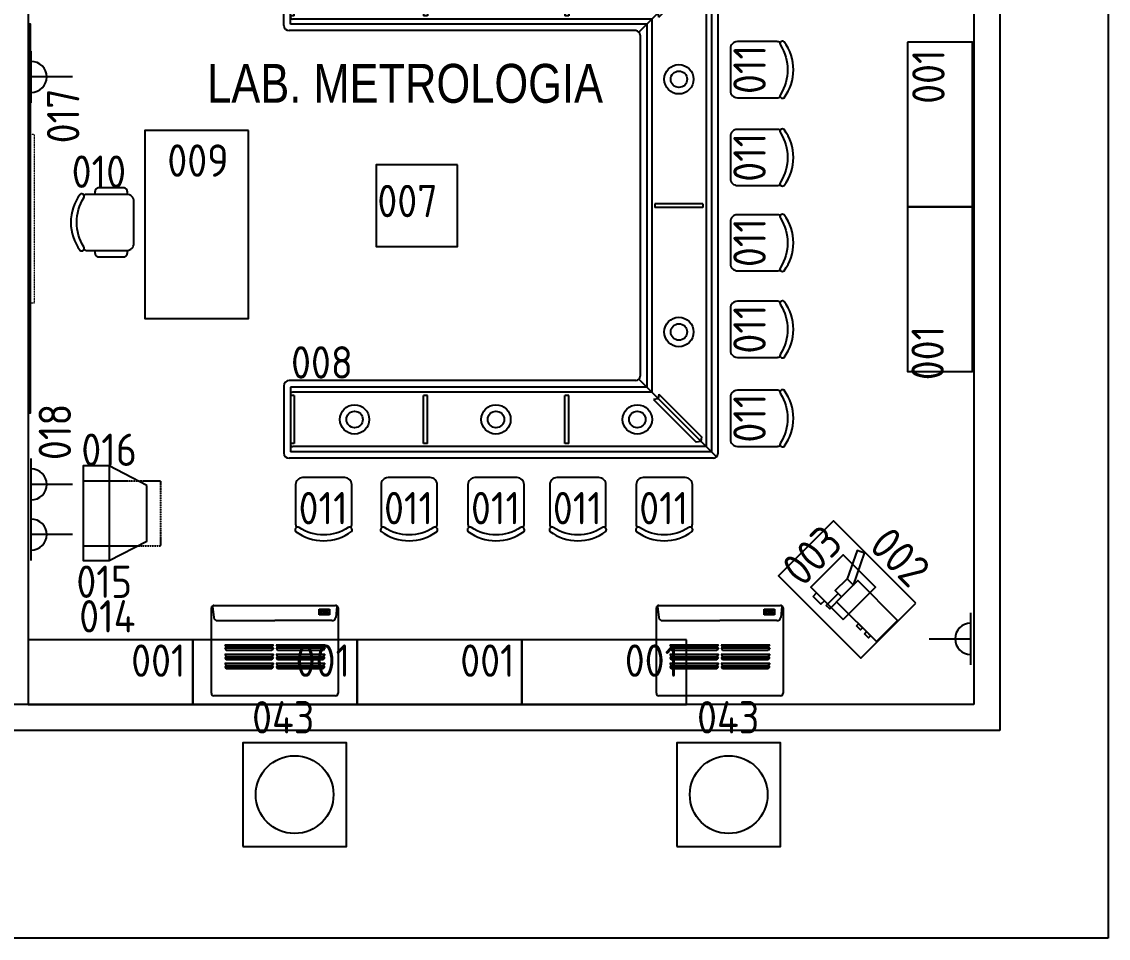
# Model space of a CAD drawing. Header units: millimetres. Extents: x 18768 to 1484868, y -11027 to 520152.
# Drawn here: x 234654 to 243040, y 135445 to 142517 of the extents above; entities that cross this region are included whole.
import ezdxf
from ezdxf.enums import TextEntityAlignment as Align

# ---------------------------------------------------------------- set-up
doc = ezdxf.new("R2010")
doc.units = ezdxf.units.MM
for name, pattern in [('DIVIDE', [2.15, 1.5, -0.2, 0.05, -0.15, 0.05, -0.2]), ('HIDDEN', [0.375, 0.25, -0.125]), ('HIDDEN2', [4.7625, 3.175, -1.5875])]:
    doc.linetypes.add(name, pattern=pattern)
for name, color, linetype in [('025', 3, 'Continuous'), ('L025-CONTORNO', 7, 'Continuous'), ('L025-IMAGIN', 1, 'DIVIDE'), ('L025-TEXTO', 7, 'Continuous'), ('L035-ARRANJO-ADQUIRIR', 102, 'Continuous'), ('L035-ARRANJO-EXISTENTE', 180, 'Continuous'), ('L035-TEXTO', 40, 'Continuous'), ('PAREDES', 7, 'Continuous')]:
    doc.layers.add(name, color=color, linetype=linetype)
doc.layers.add('L035-DEMOLIÇÃO', color=40, linetype='Continuous', plot=False)
doc.styles.add('ISO-CP--18', font='isocp.shx', dxfattribs={"width": 0.75, "height": 180})
doc.styles.add('ISO-CP--25', font='isocp.shx', dxfattribs={"height": 250})
doc.styles.get("Standard").update_dxf_attribs({"font": 'arial.ttf'})

# ---------------------------------------------------------------- blocks, each defined once
blk = doc.blocks.new('BL_SENAI_id9320260060')
at = {"layer": '025', "color": 0}
blk.add_lwpolyline([(-1269.1, -8.2), (0.9, -8.2), (0.9, 491.8), (-1269.1, 491.8)], close=True, dxfattribs=at)
at = {"layer": 'L025-TEXTO', "style": 'ISO-CP--18'}
blk.add_attdef('rmp_mt_codmaterial', (15, 15), '', height=40, dxfattribs=at)
at = {"layer": 'L025-TEXTO', "style": 'ISO-CP--18', "flags": 1}
for tag in ['rmp_mt_nomeunid', 'rmp_mt_potencia', 'rmp_mt_cod']:
    blk.add_attdef(tag, (15, 15), '', height=40, dxfattribs=at)
blk = doc.blocks.new('BL_SENAI_id9320211370')
at = {"layer": 'L035-ARRANJO-ADQUIRIR', "color": 0}
for points in [[(-189.6, 259.7, -0.290756), (189.9, 259.7, 0.829608), (216.2, 288.3, 0.333333), (-216.2, 288.3, 0.829608), (-189.9, 259.7)], [(-210, 259.2, 0.129448), (-217, 232.6), (-217, -72.1, 0.414214), (-162.9, -126.1), (162.2, -126.1, 0.414214), (216.2, -72.1), (216.2, 234.2, 0.120944), (210.1, 259.3)]]:
    blk.add_lwpolyline(points, format="xyb", dxfattribs=at)
at = {"layer": 'L025-TEXTO', "style": 'ISO-CP--25'}
blk.add_attdef('rmp_mt_codmaterial', (15, 15), '', height=40, dxfattribs=at)
at = {"layer": 'L025-TEXTO', "style": 'ISO-CP--25', "flags": 1}
for tag in ['rmp_mt_nomeunid', 'rmp_mt_potencia', 'rmp_mt_cod']:
    blk.add_attdef(tag, (15, 15), '', height=40, dxfattribs=at)
blk = doc.blocks.new('BL_SENAI_id9320211380')
at = {"layer": 'L035-ARRANJO-ADQUIRIR', "color": 0}
for points in [[(-37.9, 198.8), (-57.9, 198.8, 0.414214), (-87.9, 168.8), (-87.9, -21.2, 0.414214), (-57.9, -51.2), (-37.9, -51.2)], [(388.2, -136.6, 0.129448), (395.3, -109.9), (395.3, 194.7, 0.414214), (341.2, 248.8), (16.1, 248.8, 0.414214), (-37.9, 194.7), (-37.9, -111.6, 0.120944), (-31.8, -136.6)], [(395.3, -51.2), (415.3, -51.2, 0.414214), (445.3, -21.2), (445.3, 168.8, 0.414214), (415.3, 198.8), (395.1, 198.8)], [(367.9, -137.1, -0.290756), (-11.6, -137.1, 0.829608), (-37.9, -165.6, 0.333333), (394.5, -165.6, 0.829608), (368.2, -137.1)]]:
    blk.add_lwpolyline(points, format="xyb", dxfattribs=at)
at = {"layer": 'L025-TEXTO', "style": 'ISO-CP--25'}
blk.add_attdef('rmp_mt_codmaterial', (15, 15), '', height=40, dxfattribs=at)
at = {"layer": 'L025-TEXTO', "style": 'ISO-CP--25', "flags": 1}
for tag in ['rmp_mt_nomeunid', 'rmp_mt_potencia', 'rmp_mt_cod']:
    blk.add_attdef(tag, (15, 15), '', height=40, dxfattribs=at)
blk = doc.blocks.new('BL_SENAI_id9320220810')
at = {"layer": 'L025-CONTORNO', "color": 0}
blk.add_lwpolyline([(-688.2, 238.2), (111.8, 238.2), (111.8, 1688.2), (-688.2, 1688.2)], close=True, dxfattribs=at)
at = {"layer": 'L025-TEXTO', "style": 'ISO-CP--25'}
blk.add_attdef('rmp_mt_codmaterial', (15, 15), '', height=40, dxfattribs=at)
at = {"layer": 'L025-TEXTO', "style": 'ISO-CP--25', "flags": 1}
for tag in ['rmp_mt_nomeunid', 'rmp_mt_potencia', 'rmp_mt_cod']:
    blk.add_attdef(tag, (15, 15), '', height=40, dxfattribs=at)
blk = doc.blocks.new('BL_SENAI_id9350590340')
at = {"layer": 'L025-CONTORNO', "color": 0}
blk.add_lwpolyline([(-798.8, 63.9), (-168.8, 63.9), (-168.8, 693.9), (-798.8, 693.9)], close=True, dxfattribs=at)
at = {"layer": 'L025-TEXTO', "style": 'ISO-CP--25'}
blk.add_attdef('rmp_mt_codmaterial', (15, 15), '', height=40, dxfattribs=at)
at = {"layer": 'L025-TEXTO', "style": 'ISO-CP--25', "flags": 1}
for tag in ['rmp_mt_nomeunid', 'rmp_mt_potencia', 'rmp_mt_cod']:
    blk.add_attdef(tag, (15, 15), '', height=40, dxfattribs=at)
blk = doc.blocks.new('BL_SENAI_id9350512310')
at = {"layer": 'L035-ARRANJO-ADQUIRIR', "color": 0, "ltscale": 0.05}
for points in [[(146.3, 495.7), (-16.6, 659.7), (-324.5, 353.9), (-161.6, 189.9)], [(-25.7, 239.7), (-273.8, 489.4), (-523.5, 241.4), (-275.5, -8.4)], [(85.6, 402.9), (69.4, 419.2), (100.5, 450.1), (116.7, 433.8)], [(25.1, 342.7), (8.8, 359.1), (39.9, 390), (56.2, 373.6)], [(-134.5, 110.1), (-225.6, 201.9), (-199.4, 227.9), (-108.3, 136.2)], [(-203.6, 7.7), (-231.3, 35.5), (-170.7, 95.7), (-143.1, 67.8)]]:
    blk.add_lwpolyline(points, close=True, dxfattribs=at)
for points in [[(-290.5, 319.7), (-537, 405.4), (-556.7, 348.7), (-337.9, 272.6)], [(-199.4, 227.9), (-247.8, 179.8), (-338.9, 271.6), (-290.5, 319.7)]]:
    blk.add_lwpolyline(points, dxfattribs=at)
at = {"layer": 'L025-TEXTO', "style": 'ISO-CP--18'}
blk.add_attdef('rmp_mt_codmaterial', (15, 15), '', height=40, dxfattribs=at)
at = {"layer": 'L025-TEXTO', "style": 'ISO-CP--18', "flags": 1}
for tag in ['rmp_mt_nomeunid', 'rmp_mt_potencia', 'rmp_mt_cod']:
    blk.add_attdef(tag, (15, 15), '', height=40, dxfattribs=at)
blk = doc.blocks.new('BL_SENAI_id9320230780')
at = {"layer": 'L025-TEXTO', "color": 0}
blk.add_lwpolyline([(-341.8, 28.4), (294.6, 664.8), (-129.6, 1089), (-766, 452.6)], close=True, dxfattribs=at)
at = {"layer": 'L025-TEXTO', "style": 'ISO-CP--18'}
blk.add_attdef('rmp_mt_codmaterial', (15, 15), '', height=40, dxfattribs=at)
at = {"layer": 'L025-TEXTO', "style": 'ISO-CP--18', "flags": 1}
for tag in ['rmp_mt_nomeunid', 'rmp_mt_potencia', 'rmp_mt_cod']:
    blk.add_attdef(tag, (15, 15), '', height=40, dxfattribs=at)
blk = doc.blocks.new('BL_SENAI_id9320130030')
at = {"layer": 'L025-IMAGIN', "color": 0}
blk.add_lwpolyline([(266.7, 734.1), (-203.6, 564.4), (0, 0), (470.3, 169.7)], close=True, dxfattribs=at)
at = {"layer": 'L025-TEXTO', "style": 'ISO-CP--25'}
blk.add_attdef('rmp_mt_codmaterial', (15, 15), '', height=40, dxfattribs=at)
at = {"layer": 'L025-TEXTO', "style": 'ISO-CP--25', "flags": 1}
for tag in ['rmp_mt_nomeunid', 'rmp_mt_potencia', 'rmp_mt_cod']:
    blk.add_attdef(tag, (15, 15), '', height=40, dxfattribs=at)
blk = doc.blocks.new('BL_SENAI_id9360620050')
at = {"layer": 'L025-IMAGIN', "color": 0}
blk.add_lwpolyline([(456.3, 170.8), (456.2, 670.8), (-143.8, 670.7), (-143.7, 170.7)], close=True, dxfattribs=at)
at = {"layer": 'L025-TEXTO', "style": 'ISO-CP--18'}
blk.add_attdef('rmp_mt_codmaterial', (15, 15), '', height=40, dxfattribs=at)
at = {"layer": 'L025-TEXTO', "style": 'ISO-CP--18', "flags": 1}
for tag in ['rmp_mt_nomeunid', 'rmp_mt_potencia', 'rmp_mt_cod']:
    blk.add_attdef(tag, (15, 15), '', height=40, dxfattribs=at)
blk = doc.blocks.new('BL_SENAI_id9360630070')
at = {"layer": 'L035-ARRANJO-ADQUIRIR', "color": 0}
blk.add_lwpolyline([(214.6, 993.8), (14.6, 993.8), (14.6, 263.8), (214.6, 263.8)], dxfattribs=at)
blk.add_lwpolyline([(504.6, 843.8), (214.6, 993.8), (214.6, 263.8), (504.6, 413.8)], close=True, dxfattribs=at)
at = {"layer": 'L025-TEXTO', "style": 'ISO-CP--25'}
blk.add_attdef('rmp_mt_codmaterial', (15, 15), '', height=40, dxfattribs=at)
at = {"layer": 'L025-TEXTO', "style": 'ISO-CP--25', "flags": 1}
for tag in ['rmp_mt_nomeunid', 'rmp_mt_potencia', 'rmp_mt_cod']:
    blk.add_attdef(tag, (15, 15), '', height=40, dxfattribs=at)
blk = doc.blocks.new('BL_SENAI_id9300159197')
at = {"layer": 'L025-CONTORNO', "color": 0, "linetype": 'HIDDEN', "lineweight": 9}
blk.add_lwpolyline([(-650, -50), (650, -50), (650, 0), (-650, 0)], close=True, dxfattribs=at)
at = {"layer": 'L025-TEXTO', "lineweight": 9, "style": 'ISO-CP--25'}
blk.add_attdef('rmp_mt_codmaterial', (15, 15), '', height=40, dxfattribs=at)
at = {"layer": 'L025-TEXTO', "lineweight": 9, "style": 'ISO-CP--25', "flags": 1}
for tag in ['rmp_mt_nomeunid', 'rmp_mt_potencia', 'rmp_mt_cod']:
    blk.add_attdef(tag, (15, 15), '', height=40, dxfattribs=at)
blk = doc.blocks.new('BL_SENAI_id9320290690')
at = {"layer": 'L025-CONTORNO', "color": 0}
blk.add_lwpolyline([(-3130.9, 134.4), (-130.9, 134.4), (-130.9, 152.4), (-3130.9, 152.4)], close=True, dxfattribs=at)
at = {"layer": 'L025-TEXTO', "style": 'ISO-CP--25'}
blk.add_attdef('rmp_mt_codmaterial', (15, 15), '', height=40, dxfattribs=at)
at = {"layer": 'L025-TEXTO', "style": 'ISO-CP--25', "flags": 1}
for tag in ['rmp_mt_nomeunid', 'rmp_mt_potencia', 'rmp_mt_cod']:
    blk.add_attdef(tag, (15, 15), '', height=40, dxfattribs=at)
blk = doc.blocks.new('BL_SENAI_id9320222280')
at = {"layer": 'L035-ARRANJO-ADQUIRIR', "color": 0, "linetype": 'ByBlock', "lineweight": -2}
for p, q in [((3275.8, 3300), (0, 3300)), ((2698.6, 2688.6), (3298.9, 3288.3)), ((-40, 2740), (-40, 3260)), ((3310, 3265.3), (3310, -565.3)), ((2675.9, 2700), (0, 2700)), ((2710, 2665.3), (2710, 34.7)), ((2698.6, 11.4), (3298.9, -588.3)), ((-40, -40), (-40, -560)), ((2675.9, 0), (0, 0)), ((3275.8, -600), (0, -600))]:
    blk.add_line(p, q, dxfattribs=at)
at = {"layer": 'L035-ARRANJO-ADQUIRIR', "color": 0, "linetype": 'ByBlock', "lineweight": -2, "ltscale": 2}
for p, q in [((3260.6, 3250), (10, 3250)), ((10, 2750), (10, 3250)), ((3220.5, 3210), (30, 3210)), ((3220, 3209.5), (3220, -509.5)), ((3260, 3249.4), (3260, -549.4)), ((40, 3185), (10, 3185)), ((40, 2815), (40, 3185)), ((1038.2, 3185), (1038.2, 2815)), ((1068.2, 3185), (1038.2, 3185)), ((1068.2, 3185), (1068.2, 2815)), ((2129.2, 3185), (2129.2, 2815)), ((2159.2, 3185), (2129.2, 3185)), ((2159.2, 3185), (2159.2, 2815)), ((2811.3, 2846.2), (3141.6, 3175.5)), ((2853.7, 2803.7), (3184, 3133)), ((3179.1, 3170.5), (3141.6, 3175.5)), ((3184, 3133), (3179.1, 3170.5)), ((40, 2815), (10, 2815)), ((2800.1, 2790), (30, 2790)), ((1068.2, 2815), (1038.2, 2815)), ((2159.2, 2815), (2129.2, 2815)), ((2800, 2789.9), (2800, -89.9)), ((2848.8, 2841.2), (2811.3, 2846.2)), ((2853.7, 2803.7), (2848.8, 2841.2)), ((2760.1, 2750), (10, 2750)), ((2760, 2749.9), (2760, -49.9)), ((3193.5, 1365), (2823.5, 1365)), ((2823.5, 1365), (2823.5, 1335)), ((3193.5, 1365), (3193.5, 1335)), ((3193.5, 1335), (2823.5, 1335)), ((2760.1, -50), (10, -50)), ((10, -50), (10, -550)), ((40, -115), (10, -115)), ((2800.1, -90), (30, -90)), ((40, -115), (40, -485)), ((1038.2, -485), (1038.2, -115)), ((1068.2, -115), (1038.2, -115)), ((1068.2, -485), (1068.2, -115)), ((2129.2, -485), (2129.2, -115)), ((2159.2, -115), (2129.2, -115)), ((2159.2, -485), (2159.2, -115)), ((2848.8, -141.2), (2811.3, -146.2)), ((2811.3, -146.2), (3141.6, -475.5)), ((2853.7, -103.7), (2848.8, -141.2)), ((2853.7, -103.7), (3184, -433)), ((40, -485), (10, -485)), ((1068.2, -485), (1038.2, -485)), ((2159.2, -485), (2129.2, -485)), ((3179.1, -470.5), (3141.6, -475.5)), ((3184, -433), (3179.1, -470.5)), ((3260.6, -550), (10, -550)), ((3220.5, -510), (30, -510))]:
    blk.add_line(p, q, dxfattribs=at)
for centre, radius in [((505.5, 3000), 113.5), ((1596.5, 3000), 113.5), ((2687.5, 3000), 113.5), ((505.5, 3000), 63.5), ((1596.5, 3000), 63.5), ((2687.5, 3000), 63.5), ((3008.5, 2325), 113.5), ((3008.5, 2325), 63.5), ((3008.5, 375), 113.5), ((3008.5, 375), 63.5), ((505.5, -300), 113.5), ((505.5, -300), 63.5), ((1596.5, -300), 113.5), ((1596.5, -300), 63.5), ((2687.5, -300), 113.5), ((2687.5, -300), 63.5)]:
    blk.add_circle(centre, radius, dxfattribs=at)
at = {"layer": 'L035-ARRANJO-ADQUIRIR', "color": 0, "linetype": 'ByBlock', "lineweight": -2}
for centre, start, end in [((0, 3260), 90, 180), ((3270.3, 3260.4), 7, 82.05659), ((0, 2740), 180, 270), ((2670.3, 2660.4), 7, 82), ((0, -40), 90, 180), ((2670.3, 39.6), 278, 353), ((0, -560), 180, 270), ((3270.3, -560.4), 277.94341, 353)]:
    blk.add_arc(centre, 40, start, end, dxfattribs=at)
at = {"layer": 'L035-ARRANJO-ADQUIRIR', "color": 0, "linetype": 'ByBlock', "lineweight": -2, "ltscale": 2}
for centre, start, end in [((30, 3190), 90, 180), ((30, 2810), 180, 270), ((30, -110), 90, 180), ((30, -490), 180, 270)]:
    blk.add_arc(centre, 20, start, end, dxfattribs=at)
at = {"layer": 'L025-TEXTO', "linetype": 'ByBlock', "lineweight": -2, "style": 'ISO-CP--25'}
blk.add_attdef('rmp_mt_codmaterial', (15, 15), '', height=40, dxfattribs=at)
at = {"layer": 'L025-TEXTO', "linetype": 'ByBlock', "lineweight": -2, "style": 'ISO-CP--25', "flags": 1}
for tag in ['rmp_mt_nomeunid', 'rmp_mt_potencia', 'rmp_mt_cod']:
    blk.add_attdef(tag, (15, 15), '', height=40, dxfattribs=at)
blk = doc.blocks.new('BL_SENAI_id9315160120')
at = {"color": 0}
for p, q in [((93.4, 568.9), (104.8, 588.2)), ((104.8, 588.2), (457.2, 588.2)), ((468.7, 568.9), (457.2, 588.2)), ((489.3, 568.9), (500.8, 588.2)), ((500.8, 588.2), (853.2, 588.2)), ((864.6, 568.9), (853.2, 588.2)), ((468.7, 568.9), (93.4, 568.9)), ((93.4, 544.4), (104.8, 563.8)), ((468.7, 544.4), (93.4, 544.4)), ((93.4, 498.4), (104.8, 517.7)), ((104.8, 563.8), (457.2, 563.8)), ((104.8, 517.7), (457.2, 517.7)), ((468.7, 544.4), (457.2, 563.8)), ((468.7, 498.4), (457.2, 517.7)), ((864.6, 568.9), (489.3, 568.9)), ((489.3, 544.4), (500.8, 563.8)), ((864.6, 544.4), (489.3, 544.4)), ((489.3, 498.4), (500.8, 517.7)), ((500.8, 563.8), (853.2, 563.8)), ((500.8, 517.7), (853.2, 517.7)), ((864.6, 544.4), (853.2, 563.8)), ((864.6, 498.4), (853.2, 517.7)), ((468.7, 498.4), (93.4, 498.4)), ((93.4, 473.9), (104.8, 493.3)), ((468.7, 473.9), (93.4, 473.9)), ((93.4, 425.6), (104.8, 444.9)), ((468.7, 425.6), (93.4, 425.6)), ((93.4, 401.1), (104.8, 420.4)), ((104.8, 493.3), (457.2, 493.3)), ((104.8, 444.9), (457.2, 444.9)), ((104.8, 420.4), (457.2, 420.4)), ((468.7, 473.9), (457.2, 493.3)), ((468.7, 425.6), (457.2, 444.9)), ((468.7, 401.1), (457.2, 420.4)), ((864.6, 498.4), (489.3, 498.4)), ((489.3, 473.9), (500.8, 493.3)), ((864.6, 473.9), (489.3, 473.9)), ((489.3, 425.6), (500.8, 444.9)), ((864.6, 425.6), (489.3, 425.6)), ((489.3, 401.1), (500.8, 420.4)), ((500.8, 493.3), (853.2, 493.3)), ((500.8, 444.9), (853.2, 444.9)), ((500.8, 420.4), (853.2, 420.4)), ((864.6, 473.9), (853.2, 493.3)), ((864.6, 425.6), (853.2, 444.9)), ((864.6, 401.1), (853.2, 420.4)), ((468.7, 401.1), (93.4, 401.1)), ((864.6, 401.1), (489.3, 401.1)), ((-0.4, 105.6), (8, 190.4)), ((37.5, 214.7), (479, 214.7)), ((56, 125.6), (56, 170.3)), ((56, 170.3), (136, 170.3)), ((136, 170.3), (136, 125.6)), ((920.6, 214.7), (479, 214.7)), ((958.5, 105.6), (950, 190.4)), ((136, 125.6), (56, 125.6))]:
    blk.add_line(p, q, dxfattribs=at)
for centre, radius in [((77.5, 148.3), 17.7), ((77.5, 148.3), 5.72), ((114.9, 148.3), 15.8), ((114.9, 148.3), 3.81)]:
    blk.add_circle(centre, radius, dxfattribs=at)
for centre, start, end in [((37.5, 184.7), 90, 169.03231), ((920.6, 184.7), 10.96769, 90)]:
    blk.add_arc(centre, 30, start, end, dxfattribs=at)
at = {"layer": 'L025-CONTORNO', "color": 0}
for p, q in [((-10, 117.5), (-10, 775.4)), ((10, 795.4), (948, 795.4)), ((968, 775.4), (968, 117.5)), ((948, 97.5), (10, 97.5))]:
    blk.add_line(p, q, dxfattribs=at)
for centre, start, end in [((10, 775.4), 90, 180), ((948, 775.4), 0, 90), ((10, 117.5), 180, 270), ((948, 117.5), 270, 0)]:
    blk.add_arc(centre, 20, start, end, dxfattribs=at)
at = {"layer": 'L025-TEXTO', "linetype": 'HIDDEN2', "style": 'ISO-CP--25'}
blk.add_attdef('rmp_mt_codmaterial', (15, 15), '', height=40, dxfattribs=at)
at = {"layer": 'L025-TEXTO', "linetype": 'HIDDEN2', "style": 'ISO-CP--25', "flags": 1}
for tag in ['rmp_mt_nomeunid', 'rmp_mt_potencia', 'rmp_mt_cod']:
    blk.add_attdef(tag, (15, 15), '', height=40, dxfattribs=at)

msp = doc.modelspace()

# ---------------------------------------------------------------- linework, layer by layer
at = {"layer": 'L035-ARRANJO-ADQUIRIR', "color": 100}
for p, q in [((234726.557, 141891.419), (234726.557, 142291.419)), ((235046.557, 142091.419), (234726.557, 142091.419)), ((234726.557, 138747.255), (234726.557, 139147.255)), ((235046.557, 138947.255), (234726.557, 138947.255)), ((234726.557, 138360.08), (234726.557, 138760.08)), ((235046.557, 138560.08), (234726.557, 138560.08)), ((241976.915, 137955.319), (241976.915, 137555.319)), ((241656.915, 137755.319), (241976.915, 137755.319))]:
    msp.add_line(p, q, dxfattribs=at)
at = {"layer": 'L035-ARRANJO-ADQUIRIR'}
for points in [[(236359.718, 136153.534), (237159.718, 136153.534), (237159.718, 136953.534), (236359.718, 136953.534)], [(239710.073, 136153.534), (240510.073, 136153.534), (240510.073, 136953.534), (239710.073, 136953.534)]]:
    msp.add_lwpolyline(points, close=True, dxfattribs=at)
for centre in [(236759.718, 136553.534), (240110.073, 136553.534)]:
    msp.add_circle(centre, 300, dxfattribs=at)
at = {"layer": 'L035-ARRANJO-ADQUIRIR', "color": 100}
for centre, start, end in [((234726.557, 142091.419), 270, 90), ((234726.557, 138947.255), 270, 90), ((234726.557, 138560.08), 270, 90), ((241976.915, 137755.319), 90, 270)]:
    msp.add_arc(centre, 120, start, end, dxfattribs=at)
at = {"layer": 'L035-DEMOLIÇÃO', "linetype": 'ByBlock', "lineweight": -2}
msp.add_lwpolyline([(243039.686, 135444.965), (151141.405, 135444.965), (151141.405, 172973.559), (243039.686, 172973.559)], close=True, dxfattribs=at)
at = {"layer": 'PAREDES'}
for p, q in [((242003.279, 146848.486), (242003.279, 137248.486)), ((242003.279, 146848.486), (242003.279, 137248.486)), ((242003.279, 146848.486), (242003.279, 137248.486)), ((242203.279, 146848.486), (242203.279, 137048.486)), ((242203.279, 146848.486), (242203.279, 137048.486)), ((242203.279, 146848.486), (242203.279, 137048.486)), ((234703.279, 145873.484), (234703.279, 137248.486)), ((242003.279, 137248.486), (227203.279, 137248.486)), ((242003.279, 137248.486), (227203.279, 137248.486)), ((242203.279, 137048.486), (227203.279, 137048.486)), ((242203.279, 137048.486), (227203.279, 137048.486)), ((242203.279, 137048.486), (227203.279, 137048.486))]:
    msp.add_line(p, q, dxfattribs=at)

# ---------------------------------------------------------------- block references
at = {"layer": 'L035-ARRANJO-ADQUIRIR', "linetype": 'ByBlock', "lineweight": -2}
ref = msp.add_blockref('BL_SENAI_id9320222280', (236717.27, 139748.486), dxfattribs=at)
ref.add_attrib('rmp_mt_codmaterial', '008', (236732.27, 139763.486), dxfattribs={"layer": 'L025-TEXTO', "linetype": 'ByBlock', "lineweight": -2, "height": 250, "style": 'ISO-CP--25'})
at = {"layer": 'L035-ARRANJO-ADQUIRIR'}
ref = msp.add_blockref('BL_SENAI_id9320290690', (234568.89, 139367.552), dxfattribs=dict(at, rotation=270))
ref.add_attrib('rmp_mt_codmaterial', '018', dxfattribs={"layer": 'L025-TEXTO', "height": 250, "rotation": 90, "style": 'ISO-CP--25'}).set_placement((234908.992, 139352.552), align=Align.MIDDLE)
ref = msp.add_blockref('BL_SENAI_id9320211370', (240249.09, 142146.897), dxfattribs=dict(at, rotation=270))
ref.add_attrib('rmp_mt_codmaterial', '011', dxfattribs={"layer": 'L025-TEXTO', "height": 250, "rotation": 90, "style": 'ISO-CP--25'}).set_placement((240271.141, 142148.86), align=Align.MIDDLE)
ref = msp.add_blockref('BL_SENAI_id9320260060', (241498.93, 141089.367), dxfattribs=dict(at, rotation=270))
ref.add_attrib('rmp_mt_codmaterial', '001', dxfattribs={"layer": 'L025-TEXTO', "height": 250, "rotation": 90, "style": 'ISO-CP--18'}).set_placement((241651.927, 142093.334), align=Align.MIDDLE)
ref = msp.add_blockref('BL_SENAI_id9300159197', (234703.279, 140998.486), dxfattribs=dict(at, rotation=90))
ref.add_attrib('rmp_mt_codmaterial', '017', dxfattribs={"layer": 'L025-TEXTO', "lineweight": 9, "height": 250, "rotation": 90, "style": 'ISO-CP--25'}).set_placement((234973.545, 141790.783), align=Align.MIDDLE)
ref = msp.add_blockref('BL_SENAI_id9320220810', (235715.104, 141916.181), dxfattribs=dict(at, rotation=180))
ref.add_attrib('rmp_mt_codmaterial', '009', dxfattribs={"layer": 'L025-TEXTO', "height": 250, "style": 'ISO-CP--25'}).set_placement((236014.059, 141321.003), align=Align.CENTER)
ref = msp.add_blockref('BL_SENAI_id9320211370', (240249.09, 141469.746), dxfattribs=dict(at, rotation=270))
ref.add_attrib('rmp_mt_codmaterial', '011', dxfattribs={"layer": 'L025-TEXTO', "height": 250, "rotation": 90, "style": 'ISO-CP--25'}).set_placement((240271.141, 141471.709), align=Align.MIDDLE)
ref = msp.add_blockref('BL_SENAI_id9320211380', (235270.407, 141147.514), dxfattribs=dict(at, rotation=270))
ref.add_attrib('rmp_mt_codmaterial', '010', dxfattribs={"layer": 'L025-TEXTO', "height": 250, "style": 'ISO-CP--25'}).set_placement((235249.184, 141235.449), align=Align.CENTER)
ref = msp.add_blockref('BL_SENAI_id9350590340', (237219.501, 141477.356), dxfattribs=dict(at, rotation=180))
ref.add_attrib('rmp_mt_codmaterial', '007', dxfattribs={"layer": 'L025-TEXTO', "height": 250, "style": 'ISO-CP--25'}).set_placement((237630.964, 141133.809), align=Align.MIDDLE)
ref = msp.add_blockref('BL_SENAI_id9320260060', (241498.93, 139819.367), dxfattribs=dict(at, rotation=270))
ref.add_attrib('rmp_mt_codmaterial', '001', dxfattribs={"layer": 'L025-TEXTO', "height": 250, "rotation": 90, "style": 'ISO-CP--18'}).set_placement((241645.586, 139960.844), align=Align.MIDDLE)
ref = msp.add_blockref('BL_SENAI_id9320211370', (240249.09, 140811.404), dxfattribs=dict(at, rotation=270))
ref.add_attrib('rmp_mt_codmaterial', '011', dxfattribs={"layer": 'L025-TEXTO', "height": 250, "rotation": 90, "style": 'ISO-CP--25'}).set_placement((240271.141, 140813.367), align=Align.MIDDLE)
ref = msp.add_blockref('BL_SENAI_id9320211370', (240249.09, 140143.657), dxfattribs=dict(at, rotation=270))
ref.add_attrib('rmp_mt_codmaterial', '011', dxfattribs={"layer": 'L025-TEXTO', "height": 250, "rotation": 90, "style": 'ISO-CP--25'}).set_placement((240271.141, 140145.62), align=Align.MIDDLE)
ref = msp.add_blockref('BL_SENAI_id9320211370', (240249.09, 139457.101), dxfattribs=dict(at, rotation=270))
ref.add_attrib('rmp_mt_codmaterial', '011', dxfattribs={"layer": 'L025-TEXTO', "height": 250, "rotation": 90, "style": 'ISO-CP--25'}).set_placement((240271.141, 139459.064), align=Align.MIDDLE)
ref = msp.add_blockref('BL_SENAI_id9320130030', (235128.232, 138972.312), dxfattribs=dict(at, rotation=250.1639178416137))
ref.add_attrib('rmp_mt_codmaterial', '016', dxfattribs={"layer": 'L025-TEXTO', "height": 250, "style": 'ISO-CP--25'}).set_placement((235328.232, 139089.676), align=Align.CENTER)
ref = msp.add_blockref('BL_SENAI_id9360630070', (235113.659, 138095.83), dxfattribs=at)
ref.add_attrib('rmp_mt_codmaterial', '014', dxfattribs={"layer": 'L025-TEXTO', "height": 250, "style": 'ISO-CP--25'}).set_placement((235314.561, 137804.545), align=Align.CENTER)
ref = msp.add_blockref('BL_SENAI_id9360620050', (235271.941, 138301.562), dxfattribs=at)
ref.add_attrib('rmp_mt_codmaterial', '015', dxfattribs={"layer": 'L025-TEXTO', "height": 250, "style": 'ISO-CP--18'}).set_placement((235290.398, 138071.362), align=Align.CENTER)
ref = msp.add_blockref('BL_SENAI_id9320211370', (236983.893, 138873.18), dxfattribs=dict(at, rotation=180))
ref.add_attrib('rmp_mt_codmaterial', '011', dxfattribs={"layer": 'L025-TEXTO', "height": 250, "style": 'ISO-CP--25'}).set_placement((236980.177, 138638.946), align=Align.CENTER)
ref = msp.add_blockref('BL_SENAI_id9320211370', (237643.097, 138873.18), dxfattribs=dict(at, rotation=180))
ref.add_attrib('rmp_mt_codmaterial', '011', dxfattribs={"layer": 'L025-TEXTO', "height": 250, "style": 'ISO-CP--25'}).set_placement((237639.381, 138638.946), align=Align.CENTER)
ref = msp.add_blockref('BL_SENAI_id9320211370', (238314.143, 138873.18), dxfattribs=dict(at, rotation=180))
ref.add_attrib('rmp_mt_codmaterial', '011', dxfattribs={"layer": 'L025-TEXTO', "height": 250, "style": 'ISO-CP--25'}).set_placement((238310.427, 138638.946), align=Align.CENTER)
ref = msp.add_blockref('BL_SENAI_id9320211370', (238945.928, 138873.18), dxfattribs=dict(at, rotation=180))
ref.add_attrib('rmp_mt_codmaterial', '011', dxfattribs={"layer": 'L025-TEXTO', "height": 250, "style": 'ISO-CP--25'}).set_placement((238942.212, 138638.946), align=Align.CENTER)
ref = msp.add_blockref('BL_SENAI_id9320211370', (239612.558, 138873.18), dxfattribs=dict(at, rotation=180))
ref.add_attrib('rmp_mt_codmaterial', '011', dxfattribs={"layer": 'L025-TEXTO', "height": 250, "style": 'ISO-CP--25'}).set_placement((239608.842, 138638.946), align=Align.CENTER)
ref = msp.add_blockref('BL_SENAI_id9320230780', (241583.536, 138371.763), dxfattribs=dict(at, rotation=90.00000000002257))
ref.add_attrib('rmp_mt_codmaterial', '002', dxfattribs={"layer": 'L025-TEXTO', "height": 250, "rotation": 315, "style": 'ISO-CP--18'}).set_placement((241344.42, 138298.606), align=Align.CENTER)
ref = msp.add_blockref('BL_SENAI_id9315160120', (237085.694, 138111.143), dxfattribs=dict(at, rotation=180))
ref.add_attrib('rmp_mt_codmaterial', '043', dxfattribs={"layer": 'L025-TEXTO', "linetype": 'HIDDEN2', "height": 250, "style": 'ISO-CP--25'}).set_placement((236671.84, 137150.417), align=Align.MIDDLE)
ref = msp.add_blockref('BL_SENAI_id9315160120', (240520.03, 138111.143), dxfattribs=dict(at, rotation=180))
ref.add_attrib('rmp_mt_codmaterial', '043', dxfattribs={"layer": 'L025-TEXTO', "linetype": 'HIDDEN2', "height": 250, "style": 'ISO-CP--25'}).set_placement((240106.176, 137150.417), align=Align.MIDDLE)
ref = msp.add_blockref('BL_SENAI_id9320260060', (234704.161, 137740.33), dxfattribs=dict(at, rotation=180))
ref.add_attrib('rmp_mt_codmaterial', '001', dxfattribs={"layer": 'L025-TEXTO', "height": 250, "style": 'ISO-CP--18'}).set_placement((235708.128, 137587.333), align=Align.MIDDLE)
ref = msp.add_blockref('BL_SENAI_id9320260060', (235974.161, 137740.33), dxfattribs=dict(at, rotation=180))
ref.add_attrib('rmp_mt_codmaterial', '001', dxfattribs={"layer": 'L025-TEXTO', "height": 250, "style": 'ISO-CP--18'}).set_placement((236978.128, 137587.333), align=Align.MIDDLE)
ref = msp.add_blockref('BL_SENAI_id9320260060', (237244.161, 137740.33), dxfattribs=dict(at, rotation=180))
ref.add_attrib('rmp_mt_codmaterial', '001', dxfattribs={"layer": 'L025-TEXTO', "height": 250, "style": 'ISO-CP--18'}).set_placement((238248.128, 137587.333), align=Align.MIDDLE)
ref = msp.add_blockref('BL_SENAI_id9320260060', (238514.161, 137740.33), dxfattribs=dict(at, rotation=180))
ref.add_attrib('rmp_mt_codmaterial', '001', dxfattribs={"layer": 'L025-TEXTO', "height": 250, "style": 'ISO-CP--18'}).set_placement((239518.128, 137587.333), align=Align.MIDDLE)
at = {"layer": 'L035-ARRANJO-EXISTENTE'}
ref = msp.add_blockref('BL_SENAI_id9350512310', (240753.98, 137878.931), dxfattribs=dict(at, rotation=270.1965692639952))
ref.add_attrib('rmp_mt_codmaterial', '003', dxfattribs={"layer": 'L025-TEXTO', "height": 250, "rotation": 45, "style": 'ISO-CP--18'}).set_placement((240841.513, 138311.425), align=Align.CENTER)

# ---------------------------------------------------------------- texts
at = {"layer": 'L035-TEXTO', "width": 0.8}
msp.add_text('LAB. METROLOGIA', height=300, dxfattribs=at).set_placement((236084.934, 141892.009))

doc.saveas('drawing.dxf')
